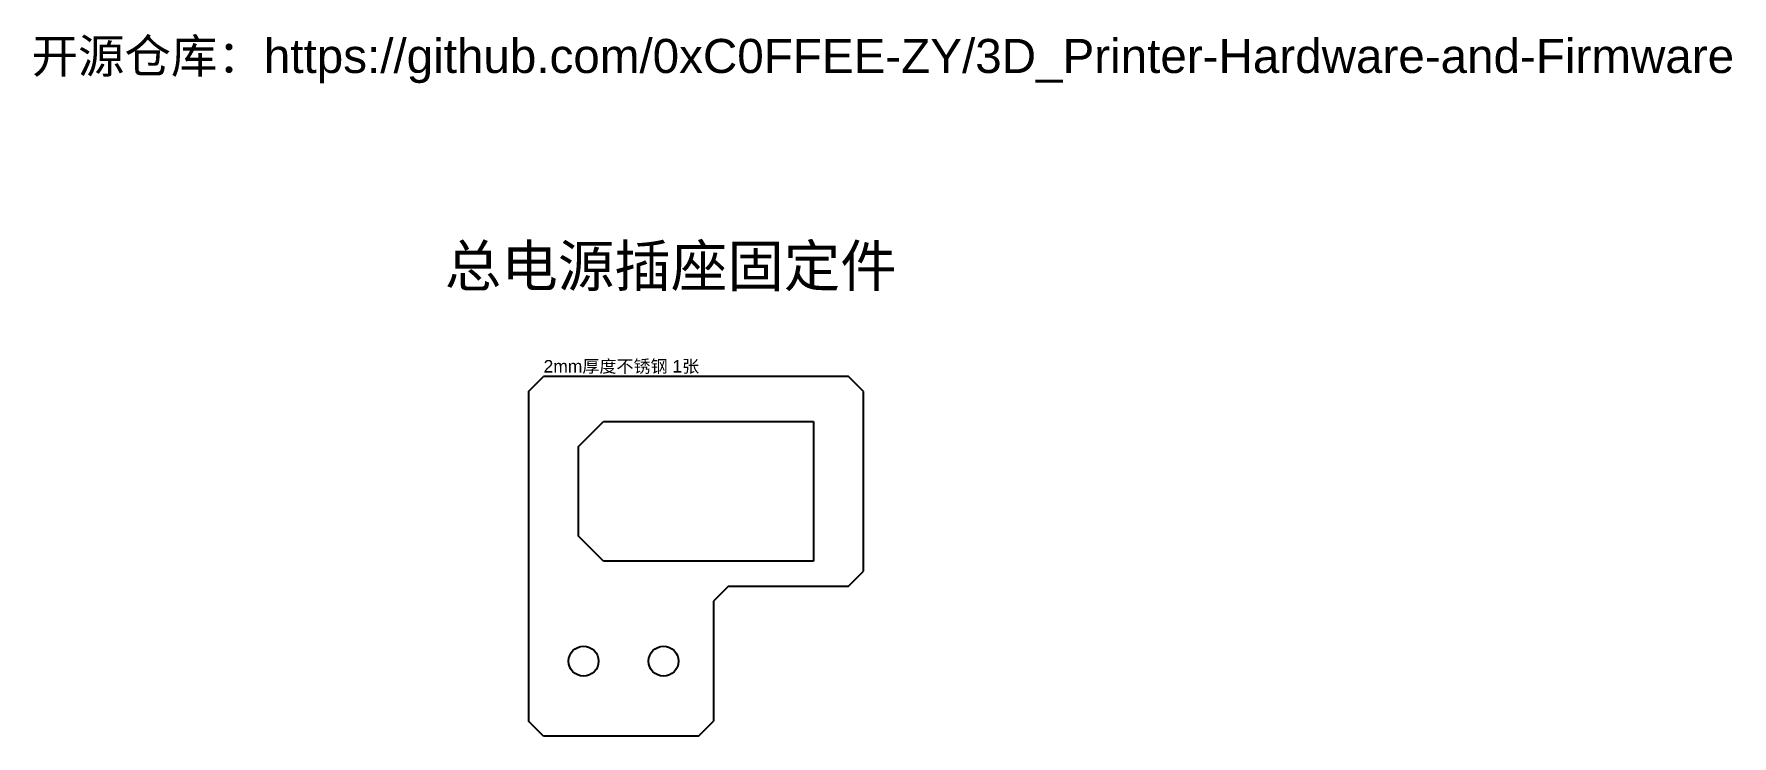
# Model space of a CAD drawing. Header units: millimetres. Extents: x 2704 to 3044, y 1478 to 1618.
import ezdxf

# ---------------------------------------------------------------- set-up
doc = ezdxf.new("R2010")
doc.units = ezdxf.units.MM
doc.styles.get("Standard").update_dxf_attribs({"font": 'arial.ttf'})

msp = doc.modelspace()

# ---------------------------------------------------------------- linework, layer by layer
for p, q in [((2802.94, 1546.57), (2805.94, 1549.57)), ((2866.94, 1549.57), (2805.94, 1549.57)), ((2869.94, 1546.57), (2866.94, 1549.57)), ((2802.94, 1546.57), (2802.94, 1480.57)), ((2869.94, 1510.57), (2869.94, 1546.57)), ((2812.94, 1535.57), (2817.94, 1540.57)), ((2817.94, 1540.57), (2859.94, 1540.57)), ((2859.94, 1540.57), (2859.94, 1512.57)), ((2812.94, 1517.57), (2812.94, 1535.57)), ((2817.94, 1512.57), (2812.94, 1517.57)), ((2859.94, 1512.57), (2817.94, 1512.57)), ((2859.94, 1512.57), (2839.94, 1512.57)), ((2866.94, 1507.57), (2869.94, 1510.57)), ((2842.94, 1507.57), (2839.94, 1504.57)), ((2842.94, 1507.57), (2864.94, 1507.57)), ((2864.94, 1507.57), (2866.94, 1507.57)), ((2839.94, 1504.57), (2839.94, 1480.57)), ((2805.94, 1477.57), (2802.94, 1480.57)), ((2836.94, 1477.57), (2839.94, 1480.57)), ((2817.94, 1477.57), (2805.94, 1477.57)), ((2836.94, 1477.57), (2817.94, 1477.57))]:
    msp.add_line(p, q)
for centre in [(2813.94, 1492.57), (2829.94, 1492.57)]:
    msp.add_circle(centre, 3)

# ---------------------------------------------------------------- texts
at = {"attachment_point": 1}
for s, width, gutter_width, insert, char_height in [('{\\fSimSun|b0|i0|c134|p2;开源仓库：}https://github.com/0xC0FFEE-ZY/3D_Printer-Hardware-and-Firmware', 340.6816, 34.08, (2703.49, 1617.16), 6.8157), ('{\\fSimSun|b0|i0|c134|p2;总电源插座固定件}', 114.8771, 41.43, (2786.18, 1575.86), 8.2869), ('2mm{\\fSimSun|b0|i0|c134|p2;厚度不锈钢} 1{\\fSimSun|b0|i0|c134|p2;张}', 33.9811, 12.5, (2805.94, 1552.87), 2.5)]:
    msp.add_mtext_dynamic_manual_height_columns(s, width=width, gutter_width=gutter_width, heights=[0], dxfattribs=dict(at, insert=insert, char_height=char_height))

doc.saveas('drawing.dxf')
